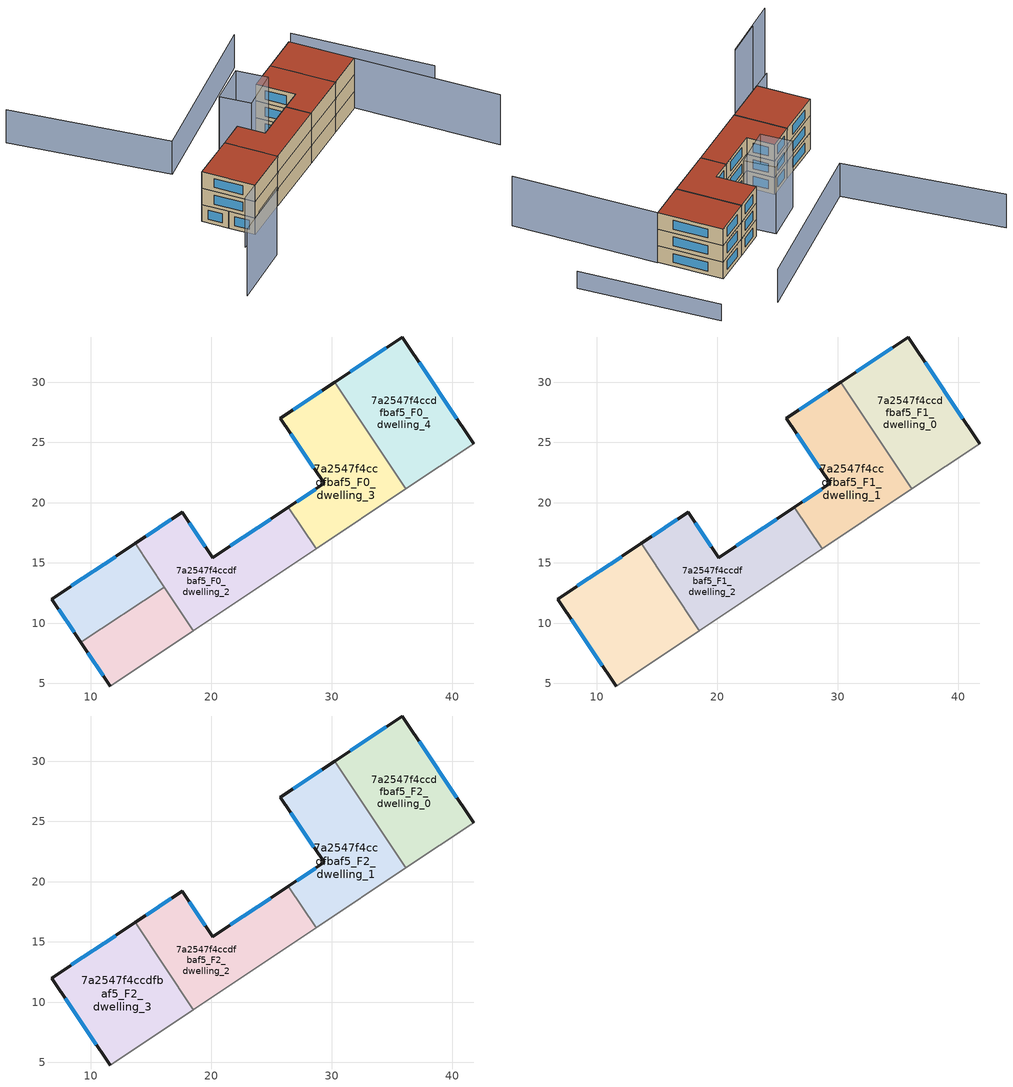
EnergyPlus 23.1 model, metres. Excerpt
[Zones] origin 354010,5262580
7a2547f4ccdfbaf5_F0_dwelling_0
 floor ground (EU_floor_Construction): 13.67,16.62 16.08,13 9.18,8.4 6.76,12.01 z0
 wall outside (EU_wall_Construction): 13.67,16.62 6.76,12.01 9.18,8.4 z0:3
 wall to 7a2547f4ccdfbaf5_F0_dwelling_1 (EU_wall_Construction): 9.18,8.4 16.08,13 z0:3
 wall to 7a2547f4ccdfbaf5_F0_dwelling_2 (EU_wall_Construction): 16.08,13 13.67,16.62 z0:3
 window (EU_Window_Construction): 7.33,11.16 8.61,9.25 / 12.05,15.53 8.38,13.09 z0.7:2.3
7a2547f4ccdfbaf5_F0_dwelling_1
 floor ground (EU_floor_Construction): 16.08,13 18.49,9.39 11.6,4.79 9.18,8.4 z0
 wall outside (EU_wall_Construction): 9.18,8.4 11.6,4.79 z0:3
 wall adiabatic (EU_wall_Construction): 11.6,4.79 18.49,9.39 z0:3
 wall to 7a2547f4ccdfbaf5_F0_dwelling_2 (EU_wall_Construction): 18.49,9.39 16.08,13 z0:3
 window (EU_Window_Construction): 9.75,7.55 11.03,5.64 z0.7:2.3
7a2547f4ccdfbaf5_F0_dwelling_2
 floor ground (EU_floor_Construction): 26.39,19.62 28.68,16.18 18.49,9.39 13.67,16.62 17.58,19.22 20.11,15.44 z0
 wall outside (EU_wall_Construction): 26.39,19.62 20.11,15.44 17.58,19.22 13.67,16.62 z0:3
 wall adiabatic (EU_wall_Construction): 18.49,9.39 28.68,16.18 z0:3
 wall to 7a2547f4ccdfbaf5_F0_dwelling_3 (EU_wall_Construction): 28.68,16.18 26.39,19.62 z0:3
 window (EU_Window_Construction): 24.91,18.64 21.58,16.43 / 16.66,18.61 14.59,17.23 / 19.51,16.33 18.17,18.33 z0.7:2.3
7a2547f4ccdfbaf5_F0_dwelling_3
 floor ground (EU_floor_Construction): 30.22,30 36.12,21.14 28.68,16.18 26.39,19.62 29.35,21.6 25.72,27 z0
 wall outside (EU_wall_Construction): 30.22,30 25.72,27 29.35,21.6 26.39,19.62 z0:3
 wall adiabatic (EU_wall_Construction): 28.68,16.18 36.12,21.14 z0:3
 wall to 7a2547f4ccdfbaf5_F0_dwelling_4 (EU_wall_Construction): 36.12,21.14 30.22,30 z0:3
 window (EU_Window_Construction): 29.16,29.29 26.78,27.71 / 28.65,21.13 27.08,20.09 / 26.58,25.73 28.5,22.87 z0.7:2.3
7a2547f4ccdfbaf5_F0_dwelling_4
 floor ground (EU_floor_Construction): 35.84,33.74 41.77,24.9 36.12,21.14 30.22,30 z0
 wall outside (EU_wall_Construction): 41.77,24.9 35.84,33.74 30.22,30 z0:3
 wall adiabatic (EU_wall_Construction): 36.12,21.14 41.77,24.9 z0:3
 window (EU_Window_Construction): 34.52,32.86 31.54,30.88 / 40.38,26.98 37.23,31.67 z0.7:2.3
7a2547f4ccdfbaf5_F1_dwelling_0
 floor to 7a2547f4ccdfbaf5_F0_dwelling_4 (EU_floor_Construction): 35.84,33.74 41.77,24.9 36.12,21.14 30.22,30 z3
 wall outside (EU_wall_Construction): 41.77,24.9 35.84,33.74 30.22,30 z3:6
 wall adiabatic (EU_wall_Construction): 36.12,21.14 41.77,24.9 z3:6
 wall to 7a2547f4ccdfbaf5_F1_dwelling_1 (EU_wall_Construction): 30.22,30 36.12,21.14 z3:6
 window (EU_Window_Construction): 40.38,26.98 37.23,31.67 / 34.52,32.86 31.54,30.88 z3.7:5.3
7a2547f4ccdfbaf5_F1_dwelling_1
 floor to 7a2547f4ccdfbaf5_F0_dwelling_3 (EU_floor_Construction): 30.22,30 36.12,21.14 28.68,16.18 26.39,19.62 29.35,21.6 25.72,27 z3
 wall outside (EU_wall_Construction): 30.22,30 25.72,27 29.35,21.6 26.39,19.62 z3:6
 wall adiabatic (EU_wall_Construction): 28.68,16.18 36.12,21.14 z3:6
 wall to 7a2547f4ccdfbaf5_F1_dwelling_2 (EU_wall_Construction): 26.39,19.62 28.68,16.18 z3:6
 window (EU_Window_Construction): 26.58,25.73 28.5,22.87 / 29.16,29.29 26.78,27.71 / 28.65,21.13 27.08,20.09 z3.7:5.3
7a2547f4ccdfbaf5_F1_dwelling_2
 floor to 7a2547f4ccdfbaf5_F0_dwelling_2 (EU_floor_Construction): 26.39,19.62 28.68,16.18 18.49,9.39 13.67,16.62 17.58,19.22 20.11,15.44 z3
 wall outside (EU_wall_Construction): 26.39,19.62 20.11,15.44 17.58,19.22 13.67,16.62 z3:6
 wall adiabatic (EU_wall_Construction): 18.49,9.39 28.68,16.18 z3:6
 wall to 7a2547f4ccdfbaf5_F1_dwelling_3 (EU_wall_Construction): 13.67,16.62 18.49,9.39 z3:6
 window (EU_Window_Construction): 24.91,18.64 21.58,16.43 / 16.66,18.61 14.59,17.23 / 19.51,16.33 18.17,18.33 z3.7:5.3
7a2547f4ccdfbaf5_F1_dwelling_3
 floor to 7a2547f4ccdfbaf5_F0_dwelling_0 (EU_floor_Construction): 13.67,16.62 16.08,13 9.18,8.4 6.76,12.01 z3
 floor to 7a2547f4ccdfbaf5_F0_dwelling_1 (EU_floor_Construction): 16.08,13 18.49,9.39 11.6,4.79 9.18,8.4 z3
 wall outside (EU_wall_Construction): 13.67,16.62 6.76,12.01 11.6,4.79 z3:6
 wall adiabatic (EU_wall_Construction): 11.6,4.79 18.49,9.39 z3:6
 window (EU_Window_Construction): 7.9,10.31 10.46,6.49 / 12.05,15.53 8.38,13.09 z3.7:5.3
7a2547f4ccdfbaf5_F2_dwelling_0
 floor to 7a2547f4ccdfbaf5_F1_dwelling_0 (EU_floor_Construction): 35.84,33.74 41.77,24.9 36.12,21.14 30.22,30 z6
 wall outside (EU_wall_Construction): 41.77,24.9 35.84,33.74 30.22,30 z6:9
 wall adiabatic (EU_wall_Construction): 36.12,21.14 41.77,24.9 z6:9
 wall to 7a2547f4ccdfbaf5_F2_dwelling_1 (EU_wall_Construction): 30.22,30 36.12,21.14 z6:9
 window (EU_Window_Construction): 40.38,26.98 37.23,31.67 / 34.52,32.86 31.54,30.88 z6.7:8.3
 roof outside (EU_roof_Construction): 41.77,24.9 35.84,33.74 30.22,30 36.12,21.14 z9
7a2547f4ccdfbaf5_F2_dwelling_1
 floor to 7a2547f4ccdfbaf5_F1_dwelling_1 (EU_floor_Construction): 30.22,30 36.12,21.14 28.68,16.18 26.39,19.62 29.35,21.6 25.72,27 z6
 wall outside (EU_wall_Construction): 30.22,30 25.72,27 29.35,21.6 26.39,19.62 z6:9
 wall adiabatic (EU_wall_Construction): 28.68,16.18 36.12,21.14 z6:9
 wall to 7a2547f4ccdfbaf5_F2_dwelling_2 (EU_wall_Construction): 26.39,19.62 28.68,16.18 z6:9
 window (EU_Window_Construction): 26.58,25.73 28.5,22.87 / 29.16,29.29 26.78,27.71 / 28.65,21.13 27.08,20.09 z6.7:8.3
 roof outside (EU_roof_Construction): 36.12,21.14 30.22,30 25.72,27 29.35,21.6 26.39,19.62 28.68,16.18 z9
7a2547f4ccdfbaf5_F2_dwelling_2
 floor to 7a2547f4ccdfbaf5_F1_dwelling_2 (EU_floor_Construction): 26.39,19.62 28.68,16.18 18.49,9.39 13.67,16.62 17.58,19.22 20.11,15.44 z6
 wall outside (EU_wall_Construction): 26.39,19.62 20.11,15.44 17.58,19.22 13.67,16.62 z6:9
 wall adiabatic (EU_wall_Construction): 18.49,9.39 28.68,16.18 z6:9
 wall to 7a2547f4ccdfbaf5_F2_dwelling_3 (EU_wall_Construction): 13.67,16.62 18.49,9.39 z6:9
 window (EU_Window_Construction): 24.91,18.64 21.58,16.43 / 16.66,18.61 14.59,17.23 / 19.51,16.33 18.17,18.33 z6.7:8.3
 roof outside (EU_roof_Construction): 28.68,16.18 26.39,19.62 20.11,15.44 17.58,19.22 13.67,16.62 18.49,9.39 z9
7a2547f4ccdfbaf5_F2_dwelling_3
 floor to 7a2547f4ccdfbaf5_F1_dwelling_3 (EU_floor_Construction): 13.67,16.62 18.49,9.39 11.6,4.79 6.76,12.01 z6
 wall outside (EU_wall_Construction): 13.67,16.62 6.76,12.01 11.6,4.79 z6:9
 wall adiabatic (EU_wall_Construction): 11.6,4.79 18.49,9.39 z6:9
 window (EU_Window_Construction): 7.9,10.31 10.46,6.49 / 12.05,15.53 8.38,13.09 z6.7:8.3
 roof outside (EU_roof_Construction): 18.49,9.39 13.67,16.62 6.76,12.01 11.6,4.79 z9
shading: 6.08,-5.01 11.65,-1.05 / 11.51,-1.38 2.04,-8.04 / 17.09,23.54 22.83,28 / 22.83,28 26.01,23.91 / 26.01,23.91 20.28,19.45 / 20.28,19.45 17.09,23.54 z0:12; 8.59,2.79 41.82,24.94 / 41.82,24.94 54.98,5.21 z0:9; 55.47,24.18 41.95,42.82 z0:3; 32.26,43.33 9.66,24.78 / 9.66,24.78 -6.9,44.96 z0:6
[Building]
EU S2 Campaign: North Axis=0; Terrain=City; Solar Distribution=FullExterior
[Site:Location]
Budapest.Ferenc.Liszt.Intl.AP: Latitude=47.437; Longitude=19.256; Time Zone=1; Elevation=185
[SizingPeriod:WeatherFileDays]
AnnualSizingPeriod: Begin Month=1; Begin Day of Month=1; End Month=12; End Day of Month=31; Day of Week for Start Day=Monday; Use Weather File Daylight Saving Period=No; Use Weather File Rain and Snow Indicators=No
[MATERIAL]
EU_InternalMass_Material: Roughness=MediumRough; Thickness=0.1; Conductivity=1; Density=1800; Specific Heat=900; Thermal Absorptance=0.9; Solar Absorptance=0.7; Visible Absorptance=0.7
[MATERIAL:NOMASS] Roughness=MediumRough; Thermal Absorptance=0.9; Solar Absorptance=0.7; Visible Absorptance=0.7
Name | Thermal Resistance
EU_wall_NoMass | 0.832559
EU_roof_NoMass | 1.39638
EU_floor_NoMass | 0.872794
[WINDOWMATERIAL:SIMPLEGLAZINGSYSTEM]
EU_Window_SimpleGlazing: UFactor=2.79869; Solar Heat Gain Coefficient=0.75; Visible Transmittance=0.75
[CONSTRUCTION]
EU_wall_Construction: EU_wall_NoMass
EU_roof_Construction: EU_roof_NoMass
EU_floor_Construction: EU_floor_NoMass
EU_Window_Construction: EU_Window_SimpleGlazing
EU_InternalMass_Construction: EU_InternalMass_Material
[ZONE] Type=1; Multiplier=1; Ceiling Height=autocalculate; Floor Area=autocalculate; Part of Total Floor Area=Yes
Name | Volume
7a2547f4ccdfbaf5_F0_dwelling_0 | 108.145
7a2547f4ccdfbaf5_F1_dwelling_0; 7a2547f4ccdfbaf5_F2_dwelling_0; 7a2547f4ccdfbaf5_F1_dwelling_3; 7a2547f4ccdfbaf5_F0_dwelling_4 | 216.271
7a2547f4ccdfbaf5_F0_dwelling_1 | 108.129
7a2547f4ccdfbaf5_F1_dwelling_1; 7a2547f4ccdfbaf5_F2_dwelling_1; 7a2547f4ccdfbaf5_F0_dwelling_3 | 216.245
7a2547f4ccdfbaf5_F0_dwelling_2; 7a2547f4ccdfbaf5_F1_dwelling_2; 7a2547f4ccdfbaf5_F2_dwelling_2 | 216.259
7a2547f4ccdfbaf5_F2_dwelling_3 | 216.273
[INTERNALMASS] Construction=EU_InternalMass_Construction
Name | Zone or ZoneList | Surface Area
7a2547f4ccdfbaf5_F0_dwelling_0_EU_InternalMass | 7a2547f4ccdfbaf5_F0_dwelling_0 | 36.0484
7a2547f4ccdfbaf5_F0_dwelling_1_EU_InternalMass | 7a2547f4ccdfbaf5_F0_dwelling_1 | 36.0431
7a2547f4ccdfbaf5_F0_dwelling_2_EU_InternalMass | 7a2547f4ccdfbaf5_F0_dwelling_2 | 72.0863
7a2547f4ccdfbaf5_F0_dwelling_3_EU_InternalMass | 7a2547f4ccdfbaf5_F0_dwelling_3 | 72.0816
7a2547f4ccdfbaf5_F0_dwelling_4_EU_InternalMass | 7a2547f4ccdfbaf5_F0_dwelling_4 | 72.0905
7a2547f4ccdfbaf5_F1_dwelling_0_EU_InternalMass | 7a2547f4ccdfbaf5_F1_dwelling_0 | 72.0905
7a2547f4ccdfbaf5_F1_dwelling_1_EU_InternalMass | 7a2547f4ccdfbaf5_F1_dwelling_1 | 72.0816
7a2547f4ccdfbaf5_F1_dwelling_2_EU_InternalMass | 7a2547f4ccdfbaf5_F1_dwelling_2 | 72.0863
7a2547f4ccdfbaf5_F1_dwelling_3_EU_InternalMass | 7a2547f4ccdfbaf5_F1_dwelling_3 | 72.0909
7a2547f4ccdfbaf5_F2_dwelling_0_EU_InternalMass | 7a2547f4ccdfbaf5_F2_dwelling_0 | 72.0905
7a2547f4ccdfbaf5_F2_dwelling_1_EU_InternalMass | 7a2547f4ccdfbaf5_F2_dwelling_1 | 72.0816
7a2547f4ccdfbaf5_F2_dwelling_2_EU_InternalMass | 7a2547f4ccdfbaf5_F2_dwelling_2 | 72.0863
7a2547f4ccdfbaf5_F2_dwelling_3_EU_InternalMass | 7a2547f4ccdfbaf5_F2_dwelling_3 | 72.0909
[OTHEREQUIPMENT] Fuel Type=Electricity; Design Level Calculation Method=Watts/Area; Power per Zone Floor Area=1; Fraction Latent=0; Fraction Radiant=0; Fraction Lost=0; Carbon Dioxide Generation Rate=0; EndUse Subcategory=EU_Step8_InternalGains
Name | Zone or ZoneList or Space or SpaceList | Schedule
EU_Step8_InternalGain_7a2547f4ccdfbaf5_F0_dwelling_0_f000 | 7a2547f4ccdfbaf5_F0_dwelling_0 | EU_Step8_GainSchedule_7a2547f4ccdfbaf5_F0_dwelling_0_f000
EU_Step8_InternalGain_7a2547f4ccdfbaf5_F0_dwelling_1_f000 | 7a2547f4ccdfbaf5_F0_dwelling_1 | EU_Step8_GainSchedule_7a2547f4ccdfbaf5_F0_dwelling_1_f000
EU_Step8_InternalGain_7a2547f4ccdfbaf5_F0_dwelling_2_f000 | 7a2547f4ccdfbaf5_F0_dwelling_2 | EU_Step8_GainSchedule_7a2547f4ccdfbaf5_F0_dwelling_2_f000
EU_Step8_InternalGain_7a2547f4ccdfbaf5_F0_dwelling_3_f000 | 7a2547f4ccdfbaf5_F0_dwelling_3 | EU_Step8_GainSchedule_7a2547f4ccdfbaf5_F0_dwelling_3_f000
EU_Step8_InternalGain_7a2547f4ccdfbaf5_F0_dwelling_4_f000 | 7a2547f4ccdfbaf5_F0_dwelling_4 | EU_Step8_GainSchedule_7a2547f4ccdfbaf5_F0_dwelling_4_f000
EU_Step8_InternalGain_7a2547f4ccdfbaf5_F1_dwelling_0_f000 | 7a2547f4ccdfbaf5_F1_dwelling_0 | EU_Step8_GainSchedule_7a2547f4ccdfbaf5_F1_dwelling_0_f000
EU_Step8_InternalGain_7a2547f4ccdfbaf5_F1_dwelling_1_f000 | 7a2547f4ccdfbaf5_F1_dwelling_1 | EU_Step8_GainSchedule_7a2547f4ccdfbaf5_F1_dwelling_1_f000
EU_Step8_InternalGain_7a2547f4ccdfbaf5_F1_dwelling_2_f000 | 7a2547f4ccdfbaf5_F1_dwelling_2 | EU_Step8_GainSchedule_7a2547f4ccdfbaf5_F1_dwelling_2_f000
EU_Step8_InternalGain_7a2547f4ccdfbaf5_F1_dwelling_3_f000 | 7a2547f4ccdfbaf5_F1_dwelling_3 | EU_Step8_GainSchedule_7a2547f4ccdfbaf5_F1_dwelling_3_f000
EU_Step8_InternalGain_7a2547f4ccdfbaf5_F2_dwelling_0_f000 | 7a2547f4ccdfbaf5_F2_dwelling_0 | EU_Step8_GainSchedule_7a2547f4ccdfbaf5_F2_dwelling_0_f000
EU_Step8_InternalGain_7a2547f4ccdfbaf5_F2_dwelling_1_f000 | 7a2547f4ccdfbaf5_F2_dwelling_1 | EU_Step8_GainSchedule_7a2547f4ccdfbaf5_F2_dwelling_1_f000
EU_Step8_InternalGain_7a2547f4ccdfbaf5_F2_dwelling_2_f000 | 7a2547f4ccdfbaf5_F2_dwelling_2 | EU_Step8_GainSchedule_7a2547f4ccdfbaf5_F2_dwelling_2_f000
EU_Step8_InternalGain_7a2547f4ccdfbaf5_F2_dwelling_3_f000 | 7a2547f4ccdfbaf5_F2_dwelling_3 | EU_Step8_GainSchedule_7a2547f4ccdfbaf5_F2_dwelling_3_f000
[ZONEVENTILATION:DESIGNFLOWRATE] Schedule=EU_AlwaysOn; Design Flow Rate Calculation Method=AirChanges/Hour; Air Changes per Hour=0.475469; Ventilation Type=Natural; Fan Pressure Rise=0; Fan Total Efficiency=1; Constant Term Coefficient=1; Temperature Term Coefficient=0; Velocity Term Coefficient=0; Velocity Squared Term Coefficient=0; Minimum Indoor Temperature=-100; Maximum Indoor Temperature=100; Delta Temperature=-100; Minimum Outdoor Temperature=-100; Maximum Outdoor Temperature=100; Maximum Wind Speed=40
Name | Zone or ZoneList or Space or SpaceList
EU_ConstantAir_7a2547f4ccdfbaf5_F0_dwelling_0 | 7a2547f4ccdfbaf5_F0_dwelling_0
EU_ConstantAir_7a2547f4ccdfbaf5_F0_dwelling_1 | 7a2547f4ccdfbaf5_F0_dwelling_1
EU_ConstantAir_7a2547f4ccdfbaf5_F0_dwelling_2 | 7a2547f4ccdfbaf5_F0_dwelling_2
EU_ConstantAir_7a2547f4ccdfbaf5_F0_dwelling_3 | 7a2547f4ccdfbaf5_F0_dwelling_3
EU_ConstantAir_7a2547f4ccdfbaf5_F0_dwelling_4 | 7a2547f4ccdfbaf5_F0_dwelling_4
EU_ConstantAir_7a2547f4ccdfbaf5_F1_dwelling_0 | 7a2547f4ccdfbaf5_F1_dwelling_0
EU_ConstantAir_7a2547f4ccdfbaf5_F1_dwelling_1 | 7a2547f4ccdfbaf5_F1_dwelling_1
EU_ConstantAir_7a2547f4ccdfbaf5_F1_dwelling_2 | 7a2547f4ccdfbaf5_F1_dwelling_2
EU_ConstantAir_7a2547f4ccdfbaf5_F1_dwelling_3 | 7a2547f4ccdfbaf5_F1_dwelling_3
EU_ConstantAir_7a2547f4ccdfbaf5_F2_dwelling_0 | 7a2547f4ccdfbaf5_F2_dwelling_0
EU_ConstantAir_7a2547f4ccdfbaf5_F2_dwelling_1 | 7a2547f4ccdfbaf5_F2_dwelling_1
EU_ConstantAir_7a2547f4ccdfbaf5_F2_dwelling_2 | 7a2547f4ccdfbaf5_F2_dwelling_2
EU_ConstantAir_7a2547f4ccdfbaf5_F2_dwelling_3 | 7a2547f4ccdfbaf5_F2_dwelling_3
[HVACTEMPLATE:THERMOSTAT] Constant Heating Setpoint=20; Constant Cooling Setpoint=50
EU_HeatOnly_7a2547f4ccdfbaf5_F0_dwelling_0; EU_HeatOnly_7a2547f4ccdfbaf5_F0_dwelling_1; EU_HeatOnly_7a2547f4ccdfbaf5_F0_dwelling_2; EU_HeatOnly_7a2547f4ccdfbaf5_F0_dwelling_3; EU_HeatOnly_7a2547f4ccdfbaf5_F0_dwelling_4; EU_HeatOnly_7a2547f4ccdfbaf5_F1_dwelling_0; EU_HeatOnly_7a2547f4ccdfbaf5_F1_dwelling_1; EU_HeatOnly_7a2547f4ccdfbaf5_F1_dwelling_2; EU_HeatOnly_7a2547f4ccdfbaf5_F1_dwelling_3; EU_HeatOnly_7a2547f4ccdfbaf5_F2_dwelling_0; EU_HeatOnly_7a2547f4ccdfbaf5_F2_dwelling_1; EU_HeatOnly_7a2547f4ccdfbaf5_F2_dwelling_2; EU_HeatOnly_7a2547f4ccdfbaf5_F2_dwelling_3
[HVACTEMPLATE:ZONE:IDEALLOADSAIRSYSTEM] System Availability Schedule=EU_AlwaysOn; Maximum Heating Supply Air Temperature=50; Minimum Cooling Supply Air Temperature=13; Maximum Heating Supply Air Humidity Ratio=0.0156; Minimum Cooling Supply Air Humidity Ratio=0.0077; Heating Limit=NoLimit; Cooling Limit=NoLimit; Heating Availability Schedule=EU_AlwaysOn; Cooling Availability Schedule=EU_CoolingOff; Dehumidification Control Type=ConstantSensibleHeatRatio; Cooling Sensible Heat Ratio=0.7; Dehumidification Setpoint=60; Humidification Control Type=None; Humidification Setpoint=30; Outdoor Air Method=None; Outdoor Air Flow Rate per Person=0.00944; Outdoor Air Flow Rate per Zone Floor Area=0; Outdoor Air Flow Rate per Zone=0; Demand Controlled Ventilation Type=None; Outdoor Air Economizer Type=NoEconomizer; Heat Recovery Type=None; Sensible Heat Recovery Effectiveness=0.7; Latent Heat Recovery Effectiveness=0.65
Name | Template Thermostat
7a2547f4ccdfbaf5_F0_dwelling_0 | EU_HeatOnly_7a2547f4ccdfbaf5_F0_dwelling_0
7a2547f4ccdfbaf5_F0_dwelling_1 | EU_HeatOnly_7a2547f4ccdfbaf5_F0_dwelling_1
7a2547f4ccdfbaf5_F0_dwelling_2 | EU_HeatOnly_7a2547f4ccdfbaf5_F0_dwelling_2
7a2547f4ccdfbaf5_F0_dwelling_3 | EU_HeatOnly_7a2547f4ccdfbaf5_F0_dwelling_3
7a2547f4ccdfbaf5_F0_dwelling_4 | EU_HeatOnly_7a2547f4ccdfbaf5_F0_dwelling_4
7a2547f4ccdfbaf5_F1_dwelling_0 | EU_HeatOnly_7a2547f4ccdfbaf5_F1_dwelling_0
7a2547f4ccdfbaf5_F1_dwelling_1 | EU_HeatOnly_7a2547f4ccdfbaf5_F1_dwelling_1
7a2547f4ccdfbaf5_F1_dwelling_2 | EU_HeatOnly_7a2547f4ccdfbaf5_F1_dwelling_2
7a2547f4ccdfbaf5_F1_dwelling_3 | EU_HeatOnly_7a2547f4ccdfbaf5_F1_dwelling_3
7a2547f4ccdfbaf5_F2_dwelling_0 | EU_HeatOnly_7a2547f4ccdfbaf5_F2_dwelling_0
7a2547f4ccdfbaf5_F2_dwelling_1 | EU_HeatOnly_7a2547f4ccdfbaf5_F2_dwelling_1
7a2547f4ccdfbaf5_F2_dwelling_2 | EU_HeatOnly_7a2547f4ccdfbaf5_F2_dwelling_2
7a2547f4ccdfbaf5_F2_dwelling_3 | EU_HeatOnly_7a2547f4ccdfbaf5_F2_dwelling_3
[SIZING:ZONE] Zone Cooling Design Supply Air Temperature Input Method=SupplyAirTemperature; Zone Cooling Design Supply Air Temperature=13; Zone Heating Design Supply Air Temperature Input Method=SupplyAirTemperature; Zone Heating Design Supply Air Temperature=50; Zone Cooling Design Supply Air Humidity Ratio=0.008; Zone Heating Design Supply Air Humidity Ratio=0.008; Cooling Design Air Flow Method=DesignDay; Cooling Design Air Flow Rate=0; Cooling Minimum Air Flow per Zone Floor Area=0.000762; Cooling Minimum Air Flow=0; Cooling Minimum Air Flow Fraction=0.2; Heating Design Air Flow Method=DesignDay; Heating Design Air Flow Rate=0; Heating Maximum Air Flow per Zone Floor Area=0.002032; Heating Maximum Air Flow=0.141576; Heating Maximum Air Flow Fraction=0.3; Account for Dedicated Outdoor Air System=No; Dedicated Outdoor Air System Control Strategy=NeutralSupplyAir; Dedicated Outdoor Air Low Setpoint Temperature for Design=autosize; Dedicated Outdoor Air High Setpoint Temperature for Design=autosize; Zone Load Sizing Method=Sensible Load Only No Latent Load; Zone Latent Cooling Design Supply Air Humidity Ratio Input Method=HumidityRatioDifference; Zone Cooling Design Supply Air Humidity Ratio Difference=0.005; Zone Latent Heating Design Supply Air Humidity Ratio Input Method=HumidityRatioDifference; Zone Humidification Design Supply Air Humidity Ratio Difference=0.005
7a2547f4ccdfbaf5_F0_dwelling_0; 7a2547f4ccdfbaf5_F0_dwelling_1; 7a2547f4ccdfbaf5_F0_dwelling_2; 7a2547f4ccdfbaf5_F0_dwelling_3; 7a2547f4ccdfbaf5_F0_dwelling_4; 7a2547f4ccdfbaf5_F1_dwelling_0; 7a2547f4ccdfbaf5_F1_dwelling_1; 7a2547f4ccdfbaf5_F1_dwelling_2; 7a2547f4ccdfbaf5_F1_dwelling_3; 7a2547f4ccdfbaf5_F2_dwelling_0; 7a2547f4ccdfbaf5_F2_dwelling_1; 7a2547f4ccdfbaf5_F2_dwelling_2; 7a2547f4ccdfbaf5_F2_dwelling_3
[SCHEDULE:CONSTANT]
Name | Hourly Value
EU_AlwaysOn | 1
EU_CoolingOff | 0
[SCHEDULE:FILE] Column Number=1; Rows to Skip at Top=0; Number of Hours of Data=8760; Column Separator=Comma; Interpolate to Timestep=No; Minutes per Item=60; Adjust Schedule for Daylight Savings=Yes
Name | File
EU_Step8_GainSchedule_7a2547f4ccdfbaf5_F0_dwelling_0_f000 | ../../schedules/7a2547f4ccdfbaf5/7a2547f4ccdfbaf5_F0_dwelling_0_f000_gain.csv
EU_Step8_GainSchedule_7a2547f4ccdfbaf5_F0_dwelling_1_f000 | ../../schedules/7a2547f4ccdfbaf5/7a2547f4ccdfbaf5_F0_dwelling_1_f000_gain.csv
EU_Step8_GainSchedule_7a2547f4ccdfbaf5_F0_dwelling_2_f000 | ../../schedules/7a2547f4ccdfbaf5/7a2547f4ccdfbaf5_F0_dwelling_2_f000_gain.csv
EU_Step8_GainSchedule_7a2547f4ccdfbaf5_F0_dwelling_3_f000 | ../../schedules/7a2547f4ccdfbaf5/7a2547f4ccdfbaf5_F0_dwelling_3_f000_gain.csv
EU_Step8_GainSchedule_7a2547f4ccdfbaf5_F0_dwelling_4_f000 | ../../schedules/7a2547f4ccdfbaf5/7a2547f4ccdfbaf5_F0_dwelling_4_f000_gain.csv
EU_Step8_GainSchedule_7a2547f4ccdfbaf5_F1_dwelling_0_f000 | ../../schedules/7a2547f4ccdfbaf5/7a2547f4ccdfbaf5_F1_dwelling_0_f000_gain.csv
EU_Step8_GainSchedule_7a2547f4ccdfbaf5_F1_dwelling_1_f000 | ../../schedules/7a2547f4ccdfbaf5/7a2547f4ccdfbaf5_F1_dwelling_1_f000_gain.csv
EU_Step8_GainSchedule_7a2547f4ccdfbaf5_F1_dwelling_2_f000 | ../../schedules/7a2547f4ccdfbaf5/7a2547f4ccdfbaf5_F1_dwelling_2_f000_gain.csv
EU_Step8_GainSchedule_7a2547f4ccdfbaf5_F1_dwelling_3_f000 | ../../schedules/7a2547f4ccdfbaf5/7a2547f4ccdfbaf5_F1_dwelling_3_f000_gain.csv
EU_Step8_GainSchedule_7a2547f4ccdfbaf5_F2_dwelling_0_f000 | ../../schedules/7a2547f4ccdfbaf5/7a2547f4ccdfbaf5_F2_dwelling_0_f000_gain.csv
EU_Step8_GainSchedule_7a2547f4ccdfbaf5_F2_dwelling_1_f000 | ../../schedules/7a2547f4ccdfbaf5/7a2547f4ccdfbaf5_F2_dwelling_1_f000_gain.csv
EU_Step8_GainSchedule_7a2547f4ccdfbaf5_F2_dwelling_2_f000 | ../../schedules/7a2547f4ccdfbaf5/7a2547f4ccdfbaf5_F2_dwelling_2_f000_gain.csv
EU_Step8_GainSchedule_7a2547f4ccdfbaf5_F2_dwelling_3_f000 | ../../schedules/7a2547f4ccdfbaf5/7a2547f4ccdfbaf5_F2_dwelling_3_f000_gain.csv
